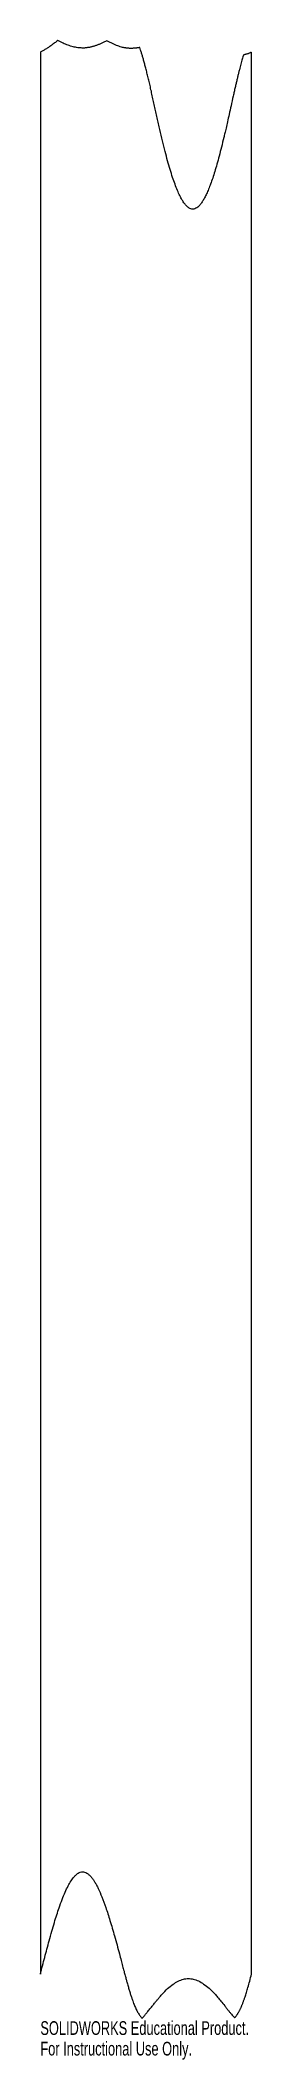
# Model space of a CAD drawing. Header units: inches. Extents: x -3.9 to -0.9, y -16.7 to 11.4.
import ezdxf

# ---------------------------------------------------------------- set-up
doc = ezdxf.new("R2010")
doc.units = ezdxf.units.IN
doc.header["$MEASUREMENT"] = 0
doc.styles.add('SLDTEXTSTYLE0', font='TXT', dxfattribs={"width": 0.7})

msp = doc.modelspace()

# ---------------------------------------------------------------- linework, layer by layer
at = {"color": 7, "linetype": 'Continuous', "lineweight": 25}
for p, q in [((-3.882, 11.215), (-3.882, -15.47)), ((-0.945, -15.471), (-0.945, 11.215))]:
    msp.add_line(p, q, dxfattribs=at)
for points, knots in [([(-3.64, 11.379), (-3.648, 11.373), (-3.662, 11.361), (-3.684, 11.343), (-3.706, 11.327), (-3.727, 11.311), (-3.748, 11.296), (-3.768, 11.282), (-3.788, 11.269), (-3.808, 11.256), (-3.827, 11.245), (-3.846, 11.234), (-3.864, 11.224), (-3.876, 11.218), (-3.882, 11.215)], [0, 0, 0, 0, 0.098729, 0.194574, 0.287554, 0.377693, 0.465014, 0.549544, 0.631312, 0.710352, 0.786698, 0.860391, 0.931475, 1, 1, 1, 1]), ([(-2.959, 11.375), (-2.965, 11.371), (-2.978, 11.364), (-2.998, 11.354), (-3.017, 11.345), (-3.036, 11.336), (-3.055, 11.327), (-3.074, 11.32), (-3.092, 11.313), (-3.11, 11.306), (-3.129, 11.3), (-3.147, 11.295), (-3.164, 11.29), (-3.182, 11.286), (-3.199, 11.282), (-3.217, 11.279), (-3.234, 11.277), (-3.25, 11.275), (-3.267, 11.273), (-3.284, 11.273), (-3.305, 11.273), (-3.331, 11.274), (-3.363, 11.277), (-3.395, 11.283), (-3.428, 11.29), (-3.462, 11.3), (-3.497, 11.312), (-3.532, 11.325), (-3.567, 11.341), (-3.604, 11.359), (-3.628, 11.372), (-3.64, 11.379)], [0, 0, 0, 0, 0.030956, 0.06131, 0.091074, 0.120262, 0.148885, 0.176958, 0.204497, 0.231517, 0.258034, 0.284067, 0.309634, 0.334755, 0.359451, 0.383744, 0.407657, 0.431214, 0.454441, 0.477363, 0.500009, 0.543065, 0.58727, 0.632795, 0.679799, 0.728425, 0.778803, 0.831051, 0.885272, 0.941561, 1, 1, 1, 1]), ([(-2.501, 11.28), (-2.506, 11.279), (-2.516, 11.277), (-2.531, 11.275), (-2.546, 11.273), (-2.562, 11.271), (-2.577, 11.27), (-2.592, 11.269), (-2.607, 11.268), (-2.622, 11.268), (-2.636, 11.268), (-2.651, 11.269), (-2.666, 11.27), (-2.68, 11.272), (-2.695, 11.274), (-2.71, 11.276), (-2.724, 11.279), (-2.745, 11.284), (-2.773, 11.291), (-2.807, 11.303), (-2.843, 11.317), (-2.881, 11.334), (-2.92, 11.353), (-2.945, 11.367), (-2.959, 11.375)], [0, 0, 0, 0, 0.032504, 0.064736, 0.096718, 0.128471, 0.160017, 0.191379, 0.222579, 0.25364, 0.284585, 0.315439, 0.346225, 0.376968, 0.40769, 0.438417, 0.469173, 0.499982, 0.57207, 0.648383, 0.729152, 0.814572, 0.904808, 1, 1, 1, 1]), ([(-1.06, 11.176), (-1.063, 11.167), (-1.069, 11.148), (-1.077, 11.118), (-1.086, 11.085), (-1.096, 11.049), (-1.106, 11.011), (-1.116, 10.97), (-1.127, 10.926), (-1.138, 10.879), (-1.15, 10.83), (-1.162, 10.778), (-1.175, 10.723), (-1.188, 10.665), (-1.207, 10.581), (-1.23, 10.476), (-1.257, 10.357), (-1.28, 10.253), (-1.3, 10.166), (-1.317, 10.094), (-1.338, 10.006), (-1.363, 9.9), (-1.396, 9.776), (-1.427, 9.662), (-1.457, 9.56), (-1.485, 9.469), (-1.514, 9.387), (-1.542, 9.315), (-1.57, 9.25), (-1.597, 9.195), (-1.625, 9.147), (-1.652, 9.108), (-1.679, 9.077), (-1.706, 9.055), (-1.734, 9.04), (-1.762, 9.035), (-1.79, 9.038), (-1.819, 9.052), (-1.849, 9.078), (-1.881, 9.115), (-1.913, 9.165), (-1.945, 9.226), (-1.978, 9.299), (-2.011, 9.384), (-2.045, 9.481), (-2.079, 9.589), (-2.114, 9.71), (-2.149, 9.842), (-2.185, 9.987), (-2.214, 10.115), (-2.238, 10.221), (-2.256, 10.303), (-2.275, 10.385), (-2.293, 10.467), (-2.312, 10.549), (-2.33, 10.631), (-2.348, 10.711), (-2.366, 10.788), (-2.383, 10.859), (-2.399, 10.927), (-2.415, 10.99), (-2.431, 11.049), (-2.446, 11.103), (-2.46, 11.154), (-2.474, 11.2), (-2.487, 11.242), (-2.496, 11.268), (-2.501, 11.28)], [0, 0, 0, 0, 0.006072, 0.012734, 0.019986, 0.027828, 0.036262, 0.045288, 0.054905, 0.065114, 0.075915, 0.087309, 0.099295, 0.111874, 0.125045, 0.154451, 0.180431, 0.202985, 0.222114, 0.237817, 0.250094, 0.279802, 0.307155, 0.332158, 0.354818, 0.375143, 0.393374, 0.409909, 0.42477, 0.43799, 0.449615, 0.459711, 0.468381, 0.475787, 0.482189, 0.487981, 0.493686, 0.499851, 0.508379, 0.518744, 0.531197, 0.545881, 0.562884, 0.582262, 0.604053, 0.628284, 0.654973, 0.684135, 0.715781, 0.74992, 0.767784, 0.785648, 0.803513, 0.821377, 0.839241, 0.857105, 0.874969, 0.891569, 0.907256, 0.92203, 0.935893, 0.948844, 0.960887, 0.972021, 0.982249, 0.991575, 1, 1, 1, 1]), ([(-0.945, 11.215), (-0.95, 11.213), (-0.959, 11.209), (-0.974, 11.203), (-0.988, 11.197), (-1.002, 11.192), (-1.017, 11.188), (-1.031, 11.183), (-1.046, 11.179), (-1.055, 11.177), (-1.06, 11.176)], [0, 0, 0, 0, 0.12916, 0.25698, 0.383532, 0.508893, 0.63314, 0.756352, 0.87861, 1, 1, 1, 1]), ([(-3.882, -15.47), (-3.872, -15.432), (-3.852, -15.355), (-3.821, -15.239), (-3.79, -15.124), (-3.758, -15.003), (-3.723, -14.88), (-3.688, -14.759), (-3.655, -14.651), (-3.619, -14.544), (-3.581, -14.438), (-3.54, -14.336), (-3.499, -14.25), (-3.459, -14.18), (-3.422, -14.128), (-3.388, -14.093), (-3.358, -14.07), (-3.328, -14.055), (-3.296, -14.05), (-3.265, -14.055), (-3.235, -14.069), (-3.204, -14.091), (-3.177, -14.12), (-3.15, -14.154), (-3.126, -14.191), (-3.101, -14.235), (-3.066, -14.303), (-3.022, -14.407), (-2.969, -14.555), (-2.91, -14.737), (-2.847, -14.952), (-2.797, -15.137), (-2.76, -15.277), (-2.739, -15.357), (-2.72, -15.428), (-2.703, -15.49), (-2.689, -15.543), (-2.677, -15.587), (-2.667, -15.622), (-2.656, -15.661), (-2.643, -15.704), (-2.628, -15.754), (-2.613, -15.799), (-2.599, -15.841), (-2.586, -15.876), (-2.573, -15.908), (-2.561, -15.936), (-2.549, -15.962), (-2.536, -15.986), (-2.523, -16.009), (-2.51, -16.031), (-2.497, -16.05), (-2.483, -16.069), (-2.473, -16.08), (-2.468, -16.085)], [0, 0, 0, 0, 0.031262, 0.062523, 0.093784, 0.125046, 0.161234, 0.194133, 0.223749, 0.25009, 0.28285, 0.311642, 0.336533, 0.35763, 0.375109, 0.386374, 0.396125, 0.404713, 0.412647, 0.420559, 0.42909, 0.438756, 0.449917, 0.460427, 0.47223, 0.485385, 0.499932, 0.532513, 0.573736, 0.623691, 0.682425, 0.749971, 0.774092, 0.795787, 0.815056, 0.831899, 0.846316, 0.858308, 0.867874, 0.875015, 0.889743, 0.903357, 0.915858, 0.927251, 0.937539, 0.945835, 0.95377, 0.961351, 0.968588, 0.975489, 0.982066, 0.988333, 0.994305, 1, 1, 1, 1]), ([(-2.468, -16.085), (-2.464, -16.081), (-2.457, -16.073), (-2.445, -16.06), (-2.432, -16.045), (-2.418, -16.028), (-2.403, -16.01), (-2.386, -15.989), (-2.368, -15.967), (-2.349, -15.943), (-2.324, -15.912), (-2.297, -15.877), (-2.266, -15.84), (-2.238, -15.806), (-2.213, -15.777), (-2.173, -15.731), (-2.117, -15.674), (-2.041, -15.613), (-1.968, -15.568), (-1.896, -15.541), (-1.825, -15.53), (-1.754, -15.539), (-1.681, -15.565), (-1.608, -15.609), (-1.532, -15.67), (-1.469, -15.732), (-1.416, -15.793), (-1.37, -15.849), (-1.327, -15.902), (-1.291, -15.948), (-1.264, -15.982), (-1.239, -16.012), (-1.217, -16.038), (-1.198, -16.06), (-1.186, -16.074), (-1.181, -16.08)], [0, 0, 0, 0, 0.008835, 0.018932, 0.030295, 0.042925, 0.056824, 0.071992, 0.088431, 0.10614, 0.125121, 0.155739, 0.183558, 0.208581, 0.230812, 0.250257, 0.31314, 0.3685, 0.417187, 0.460444, 0.50003, 0.539919, 0.583248, 0.631855, 0.687053, 0.749743, 0.7844, 0.826104, 0.874878, 0.902268, 0.927041, 0.949198, 0.968741, 0.985674, 1, 1, 1, 1]), ([(-1.181, -16.08), (-1.178, -16.077), (-1.173, -16.071), (-1.166, -16.062), (-1.159, -16.053), (-1.152, -16.043), (-1.145, -16.032), (-1.138, -16.021), (-1.131, -16.009), (-1.124, -15.997), (-1.117, -15.984), (-1.11, -15.971), (-1.103, -15.957), (-1.096, -15.942), (-1.089, -15.927), (-1.083, -15.911), (-1.076, -15.895), (-1.069, -15.879), (-1.062, -15.861), (-1.056, -15.843), (-1.049, -15.825), (-1.043, -15.806), (-1.032, -15.774), (-1.016, -15.723), (-0.995, -15.651), (-0.971, -15.565), (-0.954, -15.504), (-0.945, -15.471)], [0, 0, 0, 0, 0.016825, 0.034268, 0.052347, 0.071079, 0.090479, 0.110561, 0.131336, 0.152817, 0.175013, 0.197933, 0.221586, 0.245978, 0.271118, 0.29701, 0.323661, 0.351076, 0.37926, 0.408217, 0.437951, 0.468467, 0.499767, 0.593375, 0.707936, 0.843473, 1, 1, 1, 1])]:
    msp.add_open_spline(points, degree=3, knots=knots, dxfattribs=at)

# ---------------------------------------------------------------- texts
at = {"color": 7, "linetype": 'Continuous', "char_height": 0.1903, "attachment_point": 1, "style": 'SLDTEXTSTYLE0'}
for s, insert in [('SOLIDWORKS Educational Product.', (-3.882, -16.125)), ('For Instructional Use Only.', (-3.882, -16.411))]:
    msp.add_mtext(s, dxfattribs=dict(at, insert=insert))

doc.saveas('drawing.dxf')
